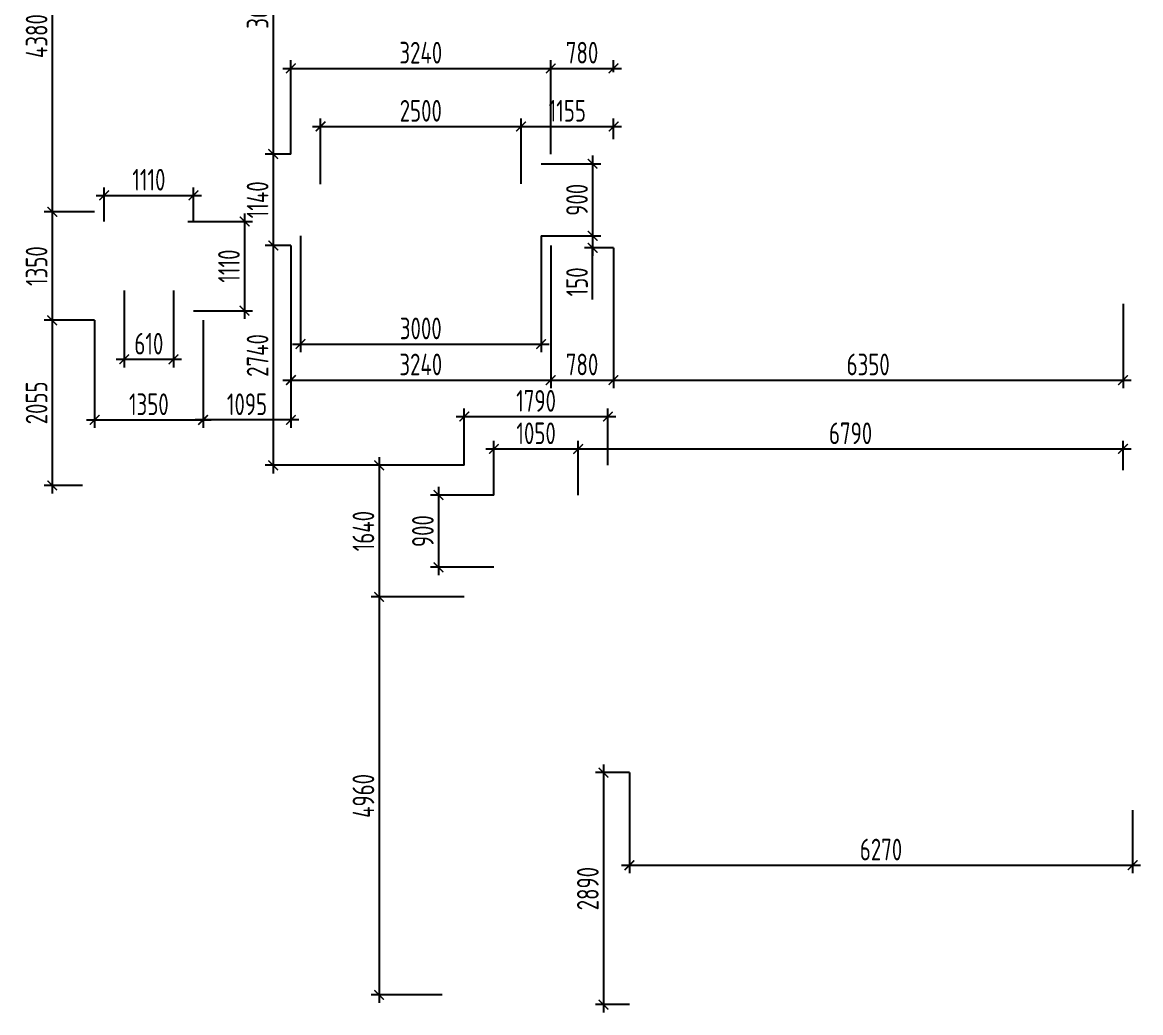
# Model space of a CAD drawing. Header units: millimetres. Extents: x -350007 to 536090, y -888 to 198380.
# Drawn here: x 522152 to 536090, y 55086 to 67426 of the extents above; entities that cross this region are included whole.
import ezdxf

# ---------------------------------------------------------------- set-up
doc = ezdxf.new("R2010")
doc.units = ezdxf.units.MM
doc.layers.add('АР_Размеры нов.', color=15, linetype='Continuous', lineweight=0)
doc.styles.add('ISOCPEUR', font='isocpeur.ttf', dxfattribs={"width": 0.7})
doc.dimstyles.new('R_100', dxfattribs={"dimtxt": 270, "dimasz": 120, "dimexe": 100, "dimexo": 0, "dimgap": 60, "dimtad": 1, "dimdec": 0, "dimrnd": 5, "dimzin": 0, "dimdsep": 46, "dimtxsty": 'ISOCPEUR', "dimblk": 'ARCHTICK', "dimcen": 0, "dimdle": 100, "dimclrd": 256, "dimclre": 256, "dimclrt": 256, "dimadec": 0, "dimazin": 0, "dimtfac": 2, "dimtdec": 0, "dimtofl": 0, "dimtmove": 1, "dimatfit": 3, "dimfxl": 1, "dimtvp": 3, "dimtolj": 1, "dimtzin": 0, "dimarcsym": 0})

# ---------------------------------------------------------------- blocks, each defined once
blk = doc.blocks.new('_ArchTick')
at = {"color": 0, "linetype": 'ByBlock', "const_width": 0.15}
blk.add_lwpolyline([(-0.5, -0.5), (0.5, 0.5)], dxfattribs=at)
blk = doc.blocks.new('*D3336')
at = {"layer": 'Defpoints', "color": 0, "transparency": 16777216}
for p in [(525499, 64645), (528737, 64645), (528737, 62968)]:
    blk.add_point(p, dxfattribs=at)
at = {"layer": 'АР_Размеры нов.', "lineweight": -2, "transparency": 16777216}
for p, q in [((525499, 64645), (525499, 62868)), ((528737, 64645), (528737, 62868)), ((525399, 62968), (528837, 62968))]:
    blk.add_line(p, q, dxfattribs=at)
at = {"layer": 'АР_Размеры нов.', "lineweight": -2, "transparency": 16777216, "xscale": 120, "yscale": 120, "zscale": 120, "rotation": 180}
blk.add_blockref('_ArchTick', (525499, 62968), dxfattribs=at)
at = {"layer": 'АР_Размеры нов.', "lineweight": -2, "transparency": 16777216, "xscale": 120, "yscale": 120, "zscale": 120}
blk.add_blockref('_ArchTick', (528737, 62968), dxfattribs=at)
at = {"layer": 'АР_Размеры нов.', "transparency": 16777216, "insert": (527118, 63163), "char_height": 270, "attachment_point": 5, "style": 'ISOCPEUR'}
blk.add_mtext('\\A1;3240', dxfattribs=at)
blk = doc.blocks.new('*D3337')
at = {"layer": 'Defpoints', "color": 0, "transparency": 16777216}
for p in [(528737, 64645), (529519, 64616), (529519, 62968)]:
    blk.add_point(p, dxfattribs=at)
at = {"layer": 'АР_Размеры нов.', "lineweight": -2, "transparency": 16777216}
for p, q in [((528737, 64645), (528737, 62868)), ((529519, 64616), (529519, 62868)), ((528637, 62968), (529619, 62968))]:
    blk.add_line(p, q, dxfattribs=at)
at = {"layer": 'АР_Размеры нов.', "lineweight": -2, "transparency": 16777216, "xscale": 120, "yscale": 120, "zscale": 120, "rotation": 180}
blk.add_blockref('_ArchTick', (528737, 62968), dxfattribs=at)
at = {"layer": 'АР_Размеры нов.', "lineweight": -2, "transparency": 16777216, "xscale": 120, "yscale": 120, "zscale": 120}
blk.add_blockref('_ArchTick', (529519, 62968), dxfattribs=at)
at = {"layer": 'АР_Размеры нов.', "transparency": 16777216, "insert": (529128, 63163), "char_height": 270, "attachment_point": 5, "style": 'ISOCPEUR'}
blk.add_mtext('\\A1;780', dxfattribs=at)
blk = doc.blocks.new('*D3338')
at = {"layer": 'Defpoints', "color": 0, "transparency": 16777216}
for p in [(529519, 64616), (535870, 63919), (535870, 62968)]:
    blk.add_point(p, dxfattribs=at)
at = {"layer": 'АР_Размеры нов.', "lineweight": -2, "transparency": 16777216}
for p, q in [((529519, 64616), (529519, 62868)), ((535870, 63919), (535870, 62868)), ((529419, 62968), (535970, 62968))]:
    blk.add_line(p, q, dxfattribs=at)
at = {"layer": 'АР_Размеры нов.', "lineweight": -2, "transparency": 16777216, "xscale": 120, "yscale": 120, "zscale": 120, "rotation": 180}
blk.add_blockref('_ArchTick', (529519, 62968), dxfattribs=at)
at = {"layer": 'АР_Размеры нов.', "lineweight": -2, "transparency": 16777216, "xscale": 120, "yscale": 120, "zscale": 120}
blk.add_blockref('_ArchTick', (535870, 62968), dxfattribs=at)
at = {"layer": 'АР_Размеры нов.', "transparency": 16777216, "insert": (532694, 63163), "char_height": 270, "attachment_point": 5, "style": 'ISOCPEUR'}
blk.add_mtext('\\A1;6350', dxfattribs=at)
blk = doc.blocks.new('*D3339')
at = {"layer": 'Defpoints', "color": 0, "transparency": 16777216}
for p in [(528617, 65665), (528617, 64765), (529260, 64765)]:
    blk.add_point(p, dxfattribs=at)
at = {"layer": 'АР_Размеры нов.', "lineweight": -2, "transparency": 16777216}
for p, q in [((528617, 65665), (529360, 65665)), ((529260, 65765), (529260, 64665)), ((528617, 64765), (529360, 64765))]:
    blk.add_line(p, q, dxfattribs=at)
at = {"layer": 'АР_Размеры нов.', "lineweight": -2, "transparency": 16777216, "xscale": 120, "yscale": 120, "zscale": 120}
for p, rotation in [((529260, 65665), 90), ((529260, 64765), 270)]:
    blk.add_blockref('_ArchTick', p, dxfattribs=dict(at, rotation=rotation))
at = {"layer": 'АР_Размеры нов.', "transparency": 16777216, "insert": (529065, 65215), "char_height": 270, "attachment_point": 5, "rotation": 90, "style": 'ISOCPEUR'}
blk.add_mtext('\\A1;900', dxfattribs=at)
blk = doc.blocks.new('*D3340')
at = {"layer": 'Defpoints', "color": 0, "transparency": 16777216}
for p in [(525499, 65785), (525279, 64645), (525499, 64645)]:
    blk.add_point(p, dxfattribs=at)
at = {"layer": 'АР_Размеры нов.', "lineweight": -2, "transparency": 16777216}
for p, q in [((525499, 65785), (525179, 65785)), ((525279, 65885), (525279, 64545)), ((525499, 64645), (525179, 64645))]:
    blk.add_line(p, q, dxfattribs=at)
at = {"layer": 'АР_Размеры нов.', "lineweight": -2, "transparency": 16777216, "xscale": 120, "yscale": 120, "zscale": 120}
for p, rotation in [((525279, 65785), 90), ((525279, 64645), 270)]:
    blk.add_blockref('_ArchTick', p, dxfattribs=dict(at, rotation=rotation))
at = {"layer": 'АР_Размеры нов.', "transparency": 16777216, "insert": (525084, 65215), "char_height": 270, "attachment_point": 5, "rotation": 90, "style": 'ISOCPEUR'}
blk.add_mtext('\\A1;1140', dxfattribs=at)
blk = doc.blocks.new('*D3341')
at = {"layer": 'Defpoints', "color": 0, "transparency": 16777216}
for p in [(525499, 64645), (525279, 61906), (527660, 61906)]:
    blk.add_point(p, dxfattribs=at)
at = {"layer": 'АР_Размеры нов.', "lineweight": -2, "transparency": 16777216}
for p, q in [((525279, 64745), (525279, 61806)), ((525499, 64645), (525179, 64645)), ((527660, 61906), (525179, 61906))]:
    blk.add_line(p, q, dxfattribs=at)
at = {"layer": 'АР_Размеры нов.', "lineweight": -2, "transparency": 16777216, "xscale": 120, "yscale": 120, "zscale": 120}
for p, rotation in [((525279, 64645), 90), ((525279, 61906), 270)]:
    blk.add_blockref('_ArchTick', p, dxfattribs=dict(at, rotation=rotation))
at = {"layer": 'АР_Размеры нов.', "transparency": 16777216, "insert": (525084, 63275), "char_height": 270, "attachment_point": 5, "rotation": 90, "style": 'ISOCPEUR'}
blk.add_mtext('\\A1;2740', dxfattribs=at)
blk = doc.blocks.new('*D3342')
at = {"layer": 'Defpoints', "color": 0, "transparency": 16777216}
for p in [(528367, 66129), (525869, 65408), (528367, 65415)]:
    blk.add_point(p, dxfattribs=at)
at = {"layer": 'АР_Размеры нов.', "lineweight": -2, "transparency": 16777216}
for p, q in [((525869, 65408), (525869, 66229)), ((528367, 65415), (528367, 66229)), ((525769, 66129), (528467, 66129))]:
    blk.add_line(p, q, dxfattribs=at)
at = {"layer": 'АР_Размеры нов.', "lineweight": -2, "transparency": 16777216, "xscale": 120, "yscale": 120, "zscale": 120, "rotation": 180}
blk.add_blockref('_ArchTick', (525869, 66129), dxfattribs=at)
at = {"layer": 'АР_Размеры нов.', "lineweight": -2, "transparency": 16777216, "xscale": 120, "yscale": 120, "zscale": 120}
blk.add_blockref('_ArchTick', (528367, 66129), dxfattribs=at)
at = {"layer": 'АР_Размеры нов.', "transparency": 16777216, "insert": (527118, 66324), "char_height": 270, "attachment_point": 5, "style": 'ISOCPEUR'}
blk.add_mtext('\\A1;2500', dxfattribs=at)
blk = doc.blocks.new('*D3343')
at = {"layer": 'Defpoints', "color": 0, "transparency": 16777216}
for p in [(529521, 66129), (529521, 65970), (528367, 65415)]:
    blk.add_point(p, dxfattribs=at)
at = {"layer": 'АР_Размеры нов.', "lineweight": -2, "transparency": 16777216}
for p, q in [((528367, 65415), (528367, 66229)), ((529521, 65970), (529521, 66229)), ((528267, 66129), (529621, 66129))]:
    blk.add_line(p, q, dxfattribs=at)
at = {"layer": 'АР_Размеры нов.', "lineweight": -2, "transparency": 16777216, "xscale": 120, "yscale": 120, "zscale": 120, "rotation": 180}
blk.add_blockref('_ArchTick', (528367, 66129), dxfattribs=at)
at = {"layer": 'АР_Размеры нов.', "lineweight": -2, "transparency": 16777216, "xscale": 120, "yscale": 120, "zscale": 120}
blk.add_blockref('_ArchTick', (529521, 66129), dxfattribs=at)
at = {"layer": 'АР_Размеры нов.', "transparency": 16777216, "insert": (528944, 66324), "char_height": 270, "attachment_point": 5, "style": 'ISOCPEUR'}
blk.add_mtext('\\A1;1155', dxfattribs=at)
blk = doc.blocks.new('*D3532')
at = {"layer": 'Defpoints', "color": 0, "transparency": 16777216}
for p in [(522719, 69446), (522525, 65065), (523053, 65065)]:
    blk.add_point(p, dxfattribs=at)
at = {"layer": 'АР_Размеры нов.', "lineweight": -2, "transparency": 16777216}
for p, q in [((522719, 69446), (522425, 69446)), ((522525, 69546), (522525, 64965)), ((523053, 65065), (522425, 65065))]:
    blk.add_line(p, q, dxfattribs=at)
at = {"layer": 'АР_Размеры нов.', "lineweight": -2, "transparency": 16777216, "xscale": 120, "yscale": 120, "zscale": 120}
for p, rotation in [((522525, 69446), 90), ((522525, 65065), 270)]:
    blk.add_blockref('_ArchTick', p, dxfattribs=dict(at, rotation=rotation))
at = {"layer": 'АР_Размеры нов.', "transparency": 16777216, "insert": (522330, 67255), "char_height": 270, "attachment_point": 5, "rotation": 90, "style": 'ISOCPEUR'}
blk.add_mtext('\\A1;4380', dxfattribs=at)
blk = doc.blocks.new('*D3533')
at = {"layer": 'Defpoints', "color": 0, "transparency": 16777216}
for p in [(523053, 65065), (522525, 63713), (523053, 63713)]:
    blk.add_point(p, dxfattribs=at)
at = {"layer": 'АР_Размеры нов.', "lineweight": -2, "transparency": 16777216}
for p, q in [((522525, 65165), (522525, 63613)), ((523053, 65065), (522425, 65065)), ((523053, 63713), (522425, 63713))]:
    blk.add_line(p, q, dxfattribs=at)
at = {"layer": 'АР_Размеры нов.', "lineweight": -2, "transparency": 16777216, "xscale": 120, "yscale": 120, "zscale": 120}
for p, rotation in [((522525, 65065), 90), ((522525, 63713), 270)]:
    blk.add_blockref('_ArchTick', p, dxfattribs=dict(at, rotation=rotation))
at = {"layer": 'АР_Размеры нов.', "transparency": 16777216, "insert": (522330, 64389), "char_height": 270, "attachment_point": 5, "rotation": 90, "style": 'ISOCPEUR'}
blk.add_mtext('\\A1;1350', dxfattribs=at)
blk = doc.blocks.new('*D3534')
at = {"layer": 'Defpoints', "color": 0, "transparency": 16777216}
for p in [(523053, 63713), (522525, 61656), (522902, 61656)]:
    blk.add_point(p, dxfattribs=at)
at = {"layer": 'АР_Размеры нов.', "lineweight": -2, "transparency": 16777216}
for p, q in [((523053, 63713), (522425, 63713)), ((522525, 63813), (522525, 61556)), ((522902, 61656), (522425, 61656))]:
    blk.add_line(p, q, dxfattribs=at)
at = {"layer": 'АР_Размеры нов.', "lineweight": -2, "transparency": 16777216, "xscale": 120, "yscale": 120, "zscale": 120}
for p, rotation in [((522525, 63713), 90), ((522525, 61656), 270)]:
    blk.add_blockref('_ArchTick', p, dxfattribs=dict(at, rotation=rotation))
at = {"layer": 'АР_Размеры нов.', "transparency": 16777216, "insert": (522330, 62684), "char_height": 270, "attachment_point": 5, "rotation": 90, "style": 'ISOCPEUR'}
blk.add_mtext('\\A1;2055', dxfattribs=at)
blk = doc.blocks.new('*D3535')
at = {"layer": 'Defpoints', "color": 0, "transparency": 16777216}
for p in [(527660, 61906), (526598, 60266), (527660, 60266)]:
    blk.add_point(p, dxfattribs=at)
at = {"layer": 'АР_Размеры нов.', "lineweight": -2, "transparency": 16777216}
for p, q in [((527660, 61906), (526498, 61906)), ((526598, 62006), (526598, 60166)), ((527660, 60266), (526498, 60266))]:
    blk.add_line(p, q, dxfattribs=at)
at = {"layer": 'АР_Размеры нов.', "lineweight": -2, "transparency": 16777216, "xscale": 120, "yscale": 120, "zscale": 120}
for p, rotation in [((526598, 61906), 90), ((526598, 60266), 270)]:
    blk.add_blockref('_ArchTick', p, dxfattribs=dict(at, rotation=rotation))
at = {"layer": 'АР_Размеры нов.', "transparency": 16777216, "insert": (526403, 61086), "char_height": 270, "attachment_point": 5, "rotation": 90, "style": 'ISOCPEUR'}
blk.add_mtext('\\A1;1640', dxfattribs=at)
blk = doc.blocks.new('*D3536')
at = {"layer": 'Defpoints', "color": 0, "transparency": 16777216}
for p in [(527660, 60266), (526598, 55306), (527384, 55306)]:
    blk.add_point(p, dxfattribs=at)
at = {"layer": 'АР_Размеры нов.', "lineweight": -2, "transparency": 16777216}
for p, q in [((526598, 60366), (526598, 55206)), ((527660, 60266), (526498, 60266)), ((527384, 55306), (526498, 55306))]:
    blk.add_line(p, q, dxfattribs=at)
at = {"layer": 'АР_Размеры нов.', "lineweight": -2, "transparency": 16777216, "xscale": 120, "yscale": 120, "zscale": 120}
for p, rotation in [((526598, 60266), 90), ((526598, 55306), 270)]:
    blk.add_blockref('_ArchTick', p, dxfattribs=dict(at, rotation=rotation))
at = {"layer": 'АР_Размеры нов.', "transparency": 16777216, "insert": (526403, 57786), "char_height": 270, "attachment_point": 5, "rotation": 90, "style": 'ISOCPEUR'}
blk.add_mtext('\\A1;4960', dxfattribs=at)
blk = doc.blocks.new('*D3537')
at = {"layer": 'Defpoints', "color": 0, "transparency": 16777216}
for p in [(528030, 61536), (527339, 60636), (528030, 60636)]:
    blk.add_point(p, dxfattribs=at)
at = {"layer": 'АР_Размеры нов.', "lineweight": -2, "transparency": 16777216}
for p, q in [((527339, 61636), (527339, 60536)), ((528030, 61536), (527239, 61536)), ((528030, 60636), (527239, 60636))]:
    blk.add_line(p, q, dxfattribs=at)
at = {"layer": 'АР_Размеры нов.', "lineweight": -2, "transparency": 16777216, "xscale": 120, "yscale": 120, "zscale": 120}
for p, rotation in [((527339, 61536), 90), ((527339, 60636), 270)]:
    blk.add_blockref('_ArchTick', p, dxfattribs=dict(at, rotation=rotation))
at = {"layer": 'АР_Размеры нов.', "transparency": 16777216, "insert": (527144, 61086), "char_height": 270, "attachment_point": 5, "rotation": 90, "style": 'ISOCPEUR'}
blk.add_mtext('\\A1;900', dxfattribs=at)
blk = doc.blocks.new('*D3538')
at = {"layer": 'Defpoints', "color": 0, "transparency": 16777216}
for p in [(529080, 62110), (528030, 61536), (529080, 61536)]:
    blk.add_point(p, dxfattribs=at)
at = {"layer": 'АР_Размеры нов.', "lineweight": -2, "transparency": 16777216}
for p, q in [((528030, 61536), (528030, 62210)), ((529080, 61536), (529080, 62210)), ((527930, 62110), (529180, 62110))]:
    blk.add_line(p, q, dxfattribs=at)
at = {"layer": 'АР_Размеры нов.', "lineweight": -2, "transparency": 16777216, "xscale": 120, "yscale": 120, "zscale": 120, "rotation": 180}
blk.add_blockref('_ArchTick', (528030, 62110), dxfattribs=at)
at = {"layer": 'АР_Размеры нов.', "lineweight": -2, "transparency": 16777216, "xscale": 120, "yscale": 120, "zscale": 120}
blk.add_blockref('_ArchTick', (529080, 62110), dxfattribs=at)
at = {"layer": 'АР_Размеры нов.', "transparency": 16777216, "insert": (528555, 62305), "char_height": 270, "attachment_point": 5, "style": 'ISOCPEUR'}
blk.add_mtext('\\A1;1050', dxfattribs=at)
blk = doc.blocks.new('*D3539')
at = {"layer": 'Defpoints', "color": 0, "transparency": 16777216}
for p in [(535870, 62110), (535870, 61846), (529080, 61536)]:
    blk.add_point(p, dxfattribs=at)
at = {"layer": 'АР_Размеры нов.', "lineweight": -2, "transparency": 16777216}
for p, q in [((529080, 61536), (529080, 62210)), ((535870, 61846), (535870, 62210)), ((528980, 62110), (535970, 62110))]:
    blk.add_line(p, q, dxfattribs=at)
at = {"layer": 'АР_Размеры нов.', "lineweight": -2, "transparency": 16777216, "xscale": 120, "yscale": 120, "zscale": 120, "rotation": 180}
blk.add_blockref('_ArchTick', (529080, 62110), dxfattribs=at)
at = {"layer": 'АР_Размеры нов.', "lineweight": -2, "transparency": 16777216, "xscale": 120, "yscale": 120, "zscale": 120}
blk.add_blockref('_ArchTick', (535870, 62110), dxfattribs=at)
at = {"layer": 'АР_Размеры нов.', "transparency": 16777216, "insert": (532475, 62305), "char_height": 270, "attachment_point": 5, "style": 'ISOCPEUR'}
blk.add_mtext('\\A1;6790', dxfattribs=at)
blk = doc.blocks.new('*D3540')
at = {"layer": 'Defpoints', "color": 0, "transparency": 16777216}
for p in [(529450, 62514), (527660, 61906), (529450, 61906)]:
    blk.add_point(p, dxfattribs=at)
at = {"layer": 'АР_Размеры нов.', "lineweight": -2, "transparency": 16777216}
for p, q in [((527660, 61906), (527660, 62614)), ((529450, 61906), (529450, 62614)), ((527560, 62514), (529550, 62514))]:
    blk.add_line(p, q, dxfattribs=at)
at = {"layer": 'АР_Размеры нов.', "lineweight": -2, "transparency": 16777216, "xscale": 120, "yscale": 120, "zscale": 120, "rotation": 180}
blk.add_blockref('_ArchTick', (527660, 62514), dxfattribs=at)
at = {"layer": 'АР_Размеры нов.', "lineweight": -2, "transparency": 16777216, "xscale": 120, "yscale": 120, "zscale": 120}
blk.add_blockref('_ArchTick', (529450, 62514), dxfattribs=at)
at = {"layer": 'АР_Размеры нов.', "transparency": 16777216, "insert": (528555, 62709), "char_height": 270, "attachment_point": 5, "style": 'ISOCPEUR'}
blk.add_mtext('\\A1;1790', dxfattribs=at)
blk = doc.blocks.new('*D3541')
at = {"layer": 'Defpoints', "color": 0, "transparency": 16777216}
for p in [(528737, 66853), (525499, 65785), (528737, 65785)]:
    blk.add_point(p, dxfattribs=at)
at = {"layer": 'АР_Размеры нов.', "lineweight": -2, "transparency": 16777216}
for p, q in [((525499, 65785), (525499, 66953)), ((528737, 65785), (528737, 66953)), ((525399, 66853), (528837, 66853))]:
    blk.add_line(p, q, dxfattribs=at)
at = {"layer": 'АР_Размеры нов.', "lineweight": -2, "transparency": 16777216, "xscale": 120, "yscale": 120, "zscale": 120, "rotation": 180}
blk.add_blockref('_ArchTick', (525499, 66853), dxfattribs=at)
at = {"layer": 'АР_Размеры нов.', "lineweight": -2, "transparency": 16777216, "xscale": 120, "yscale": 120, "zscale": 120}
blk.add_blockref('_ArchTick', (528737, 66853), dxfattribs=at)
at = {"layer": 'АР_Размеры нов.', "transparency": 16777216, "insert": (527118, 67048), "char_height": 270, "attachment_point": 5, "style": 'ISOCPEUR'}
blk.add_mtext('\\A1;3240', dxfattribs=at)
blk = doc.blocks.new('*D3542')
at = {"layer": 'Defpoints', "color": 0, "transparency": 16777216}
for p in [(529519, 66853), (529519, 66806), (528737, 65785)]:
    blk.add_point(p, dxfattribs=at)
at = {"layer": 'АР_Размеры нов.', "lineweight": -2, "transparency": 16777216}
for p, q in [((528737, 65785), (528737, 66953)), ((529519, 66806), (529519, 66953)), ((528637, 66853), (529619, 66853))]:
    blk.add_line(p, q, dxfattribs=at)
at = {"layer": 'АР_Размеры нов.', "lineweight": -2, "transparency": 16777216, "xscale": 120, "yscale": 120, "zscale": 120, "rotation": 180}
blk.add_blockref('_ArchTick', (528737, 66853), dxfattribs=at)
at = {"layer": 'АР_Размеры нов.', "lineweight": -2, "transparency": 16777216, "xscale": 120, "yscale": 120, "zscale": 120}
blk.add_blockref('_ArchTick', (529519, 66853), dxfattribs=at)
at = {"layer": 'АР_Размеры нов.', "transparency": 16777216, "insert": (529128, 67048), "char_height": 270, "attachment_point": 5, "style": 'ISOCPEUR'}
blk.add_mtext('\\A1;780', dxfattribs=at)
blk = doc.blocks.new('*D3543')
at = {"layer": 'Defpoints', "color": 0, "transparency": 16777216}
for p in [(523423, 64083), (524035, 64083), (524035, 63227)]:
    blk.add_point(p, dxfattribs=at)
at = {"layer": 'АР_Размеры нов.', "lineweight": -2, "transparency": 16777216}
for p, q in [((523423, 64083), (523423, 63127)), ((524035, 64083), (524035, 63127)), ((523323, 63227), (524135, 63227))]:
    blk.add_line(p, q, dxfattribs=at)
at = {"layer": 'АР_Размеры нов.', "lineweight": -2, "transparency": 16777216, "xscale": 120, "yscale": 120, "zscale": 120, "rotation": 180}
blk.add_blockref('_ArchTick', (523423, 63227), dxfattribs=at)
at = {"layer": 'АР_Размеры нов.', "lineweight": -2, "transparency": 16777216, "xscale": 120, "yscale": 120, "zscale": 120}
blk.add_blockref('_ArchTick', (524035, 63227), dxfattribs=at)
at = {"layer": 'АР_Размеры нов.', "transparency": 16777216, "insert": (523729, 63422), "char_height": 270, "attachment_point": 5, "style": 'ISOCPEUR'}
blk.add_mtext('\\A1;610', dxfattribs=at)
blk = doc.blocks.new('*D3544')
at = {"layer": 'Defpoints', "color": 0, "transparency": 16777216}
for p in [(523053, 63713), (524405, 63713), (524405, 62472)]:
    blk.add_point(p, dxfattribs=at)
at = {"layer": 'АР_Размеры нов.', "lineweight": -2, "transparency": 16777216}
for p, q in [((523053, 63713), (523053, 62372)), ((524405, 63713), (524405, 62372)), ((522953, 62472), (524505, 62472))]:
    blk.add_line(p, q, dxfattribs=at)
at = {"layer": 'АР_Размеры нов.', "lineweight": -2, "transparency": 16777216, "xscale": 120, "yscale": 120, "zscale": 120, "rotation": 180}
blk.add_blockref('_ArchTick', (523053, 62472), dxfattribs=at)
at = {"layer": 'АР_Размеры нов.', "lineweight": -2, "transparency": 16777216, "xscale": 120, "yscale": 120, "zscale": 120}
blk.add_blockref('_ArchTick', (524405, 62472), dxfattribs=at)
at = {"layer": 'АР_Размеры нов.', "transparency": 16777216, "insert": (523729, 62667), "char_height": 270, "attachment_point": 5, "style": 'ISOCPEUR'}
blk.add_mtext('\\A1;1350', dxfattribs=at)
blk = doc.blocks.new('*D3545')
at = {"layer": 'Defpoints', "color": 0, "transparency": 16777216}
for p in [(525499, 64645), (524405, 63713), (524405, 62472)]:
    blk.add_point(p, dxfattribs=at)
at = {"layer": 'АР_Размеры нов.', "lineweight": -2, "transparency": 16777216}
for p, q in [((525499, 64645), (525499, 62372)), ((524405, 63713), (524405, 62372)), ((525599, 62472), (524305, 62472))]:
    blk.add_line(p, q, dxfattribs=at)
at = {"layer": 'АР_Размеры нов.', "lineweight": -2, "transparency": 16777216, "xscale": 120, "yscale": 120, "zscale": 120, "rotation": 180}
blk.add_blockref('_ArchTick', (524405, 62472), dxfattribs=at)
at = {"layer": 'АР_Размеры нов.', "lineweight": -2, "transparency": 16777216, "xscale": 120, "yscale": 120, "zscale": 120}
blk.add_blockref('_ArchTick', (525499, 62472), dxfattribs=at)
at = {"layer": 'АР_Размеры нов.', "transparency": 16777216, "insert": (524952, 62667), "char_height": 270, "attachment_point": 5, "style": 'ISOCPEUR'}
blk.add_mtext('\\A1;1095', dxfattribs=at)
blk = doc.blocks.new('*D3547')
at = {"layer": 'Defpoints', "color": 0, "transparency": 16777216}
for p in [(524509, 69446), (525279, 65785), (525499, 65785)]:
    blk.add_point(p, dxfattribs=at)
at = {"layer": 'АР_Размеры нов.', "lineweight": -2, "transparency": 16777216}
for p, q in [((524509, 69446), (525379, 69446)), ((525279, 69546), (525279, 65685)), ((525499, 65785), (525179, 65785))]:
    blk.add_line(p, q, dxfattribs=at)
at = {"layer": 'АР_Размеры нов.', "lineweight": -2, "transparency": 16777216, "xscale": 120, "yscale": 120, "zscale": 120}
for p, rotation in [((525279, 69446), 90), ((525279, 65785), 270)]:
    blk.add_blockref('_ArchTick', p, dxfattribs=dict(at, rotation=rotation))
at = {"layer": 'АР_Размеры нов.', "transparency": 16777216, "insert": (525084, 67615), "char_height": 270, "attachment_point": 5, "rotation": 90, "style": 'ISOCPEUR'}
blk.add_mtext('\\A1;3660', dxfattribs=at)
blk = doc.blocks.new('*D4250')
at = {"layer": 'Defpoints', "color": 0, "transparency": 16777216}
for p in [(525619, 64765), (528617, 64765), (528617, 63417)]:
    blk.add_point(p, dxfattribs=at)
at = {"layer": 'АР_Размеры нов.', "lineweight": -2, "transparency": 16777216}
for p, q in [((525619, 64765), (525619, 63317)), ((528617, 64765), (528617, 63317)), ((525519, 63417), (528717, 63417))]:
    blk.add_line(p, q, dxfattribs=at)
at = {"layer": 'АР_Размеры нов.', "lineweight": -2, "transparency": 16777216, "xscale": 120, "yscale": 120, "zscale": 120, "rotation": 180}
blk.add_blockref('_ArchTick', (525619, 63417), dxfattribs=at)
at = {"layer": 'АР_Размеры нов.', "lineweight": -2, "transparency": 16777216, "xscale": 120, "yscale": 120, "zscale": 120}
blk.add_blockref('_ArchTick', (528617, 63417), dxfattribs=at)
at = {"layer": 'АР_Размеры нов.', "transparency": 16777216, "insert": (527118, 63612), "char_height": 270, "attachment_point": 5, "style": 'ISOCPEUR'}
blk.add_mtext('\\A1;3000', dxfattribs=at)
blk = doc.blocks.new('*D4251')
at = {"layer": 'Defpoints', "color": 0, "transparency": 16777216}
for p in [(528617, 64765), (529260, 64616), (529521, 64616)]:
    blk.add_point(p, dxfattribs=at)
at = {"layer": 'АР_Размеры нов.', "lineweight": -2, "transparency": 16777216}
for p, q in [((529260, 64865), (529260, 64516)), ((528617, 64765), (529360, 64765)), ((529521, 64616), (529160, 64616)), ((529260, 63971), (529260, 64616))]:
    blk.add_line(p, q, dxfattribs=at)
at = {"layer": 'АР_Размеры нов.', "lineweight": -2, "transparency": 16777216, "xscale": 120, "yscale": 120, "zscale": 120}
for p, rotation in [((529260, 64765), 90), ((529260, 64616), 270)]:
    blk.add_blockref('_ArchTick', p, dxfattribs=dict(at, rotation=rotation))
at = {"layer": 'АР_Размеры нов.', "transparency": 16777216, "insert": (529065, 64192), "char_height": 270, "attachment_point": 5, "rotation": 90, "style": 'ISOCPEUR'}
blk.add_mtext('\\A1;150', dxfattribs=at)
blk = doc.blocks.new('*D4252')
at = {"layer": 'Defpoints', "color": 0, "transparency": 16777216}
for p in [(529719, 58077), (529395, 55186), (529719, 55186)]:
    blk.add_point(p, dxfattribs=at)
at = {"layer": 'АР_Размеры нов.', "lineweight": -2, "transparency": 16777216}
for p, q in [((529395, 58177), (529395, 55086)), ((529719, 58077), (529295, 58077)), ((529719, 55186), (529295, 55186))]:
    blk.add_line(p, q, dxfattribs=at)
at = {"layer": 'АР_Размеры нов.', "lineweight": -2, "transparency": 16777216, "xscale": 120, "yscale": 120, "zscale": 120}
for p, rotation in [((529395, 58077), 90), ((529395, 55186), 270)]:
    blk.add_blockref('_ArchTick', p, dxfattribs=dict(at, rotation=rotation))
at = {"layer": 'АР_Размеры нов.', "transparency": 16777216, "insert": (529200, 56631), "char_height": 270, "attachment_point": 5, "rotation": 90, "style": 'ISOCPEUR'}
blk.add_mtext('\\A1;2890', dxfattribs=at)
blk = doc.blocks.new('*D4253')
at = {"layer": 'Defpoints', "color": 0, "transparency": 16777216}
for p in [(529719, 58077), (535990, 57607), (535990, 56923)]:
    blk.add_point(p, dxfattribs=at)
at = {"layer": 'АР_Размеры нов.', "lineweight": -2, "transparency": 16777216}
for p, q in [((529719, 58077), (529719, 56823)), ((535990, 57607), (535990, 56823)), ((529619, 56923), (536090, 56923))]:
    blk.add_line(p, q, dxfattribs=at)
at = {"layer": 'АР_Размеры нов.', "lineweight": -2, "transparency": 16777216, "xscale": 120, "yscale": 120, "zscale": 120, "rotation": 180}
blk.add_blockref('_ArchTick', (529719, 56923), dxfattribs=at)
at = {"layer": 'АР_Размеры нов.', "lineweight": -2, "transparency": 16777216, "xscale": 120, "yscale": 120, "zscale": 120}
blk.add_blockref('_ArchTick', (535990, 56923), dxfattribs=at)
at = {"layer": 'АР_Размеры нов.', "transparency": 16777216, "insert": (532854, 57118), "char_height": 270, "attachment_point": 5, "style": 'ISOCPEUR'}
blk.add_mtext('\\A1;6270', dxfattribs=at)
blk = doc.blocks.new('*D4258')
at = {"layer": 'Defpoints', "color": 0, "transparency": 16777216}
for p in [(524216, 64945), (524285, 63833), (524922, 63833)]:
    blk.add_point(p, dxfattribs=at)
at = {"layer": 'АР_Размеры нов.', "lineweight": -2, "transparency": 16777216}
for p, q in [((524922, 65045), (524922, 63733)), ((524216, 64945), (525022, 64945)), ((524285, 63833), (525022, 63833))]:
    blk.add_line(p, q, dxfattribs=at)
at = {"layer": 'АР_Размеры нов.', "lineweight": -2, "transparency": 16777216, "xscale": 120, "yscale": 120, "zscale": 120}
for p, rotation in [((524922, 64945), 90), ((524922, 63833), 270)]:
    blk.add_blockref('_ArchTick', p, dxfattribs=dict(at, rotation=rotation))
at = {"layer": 'АР_Размеры нов.', "transparency": 16777216, "insert": (524727, 64389), "char_height": 270, "attachment_point": 5, "rotation": 90, "style": 'ISOCPEUR'}
blk.add_mtext('\\A1;1110', dxfattribs=at)
blk = doc.blocks.new('*D4259')
at = {"layer": 'Defpoints', "color": 0, "transparency": 16777216}
for p in [(524285, 65270), (523173, 64945), (524285, 64945)]:
    blk.add_point(p, dxfattribs=at)
at = {"layer": 'АР_Размеры нов.', "lineweight": -2, "transparency": 16777216}
for p, q in [((523173, 64945), (523173, 65370)), ((524285, 64945), (524285, 65370)), ((523073, 65270), (524385, 65270))]:
    blk.add_line(p, q, dxfattribs=at)
at = {"layer": 'АР_Размеры нов.', "lineweight": -2, "transparency": 16777216, "xscale": 120, "yscale": 120, "zscale": 120, "rotation": 180}
blk.add_blockref('_ArchTick', (523173, 65270), dxfattribs=at)
at = {"layer": 'АР_Размеры нов.', "lineweight": -2, "transparency": 16777216, "xscale": 120, "yscale": 120, "zscale": 120}
blk.add_blockref('_ArchTick', (524285, 65270), dxfattribs=at)
at = {"layer": 'АР_Размеры нов.', "transparency": 16777216, "insert": (523729, 65465), "char_height": 270, "attachment_point": 5, "style": 'ISOCPEUR'}
blk.add_mtext('\\A1;1110', dxfattribs=at)

msp = doc.modelspace()

# ---------------------------------------------------------------- dimensions: what is measured, and where the dimension line sits
at = {"layer": 'АР_Размеры нов.'}
for base, p1, p2, picture, middle in [((522524.6, 65064.6), (522719.3, 69445.7), (523053.2, 65064.6), '*D3532', (522329.6, 67255.1)), ((525279, 65784.6), (524509.3, 69445.7), (525499.3, 65784.6), '*D3547', (525084, 67615.1)), ((525279, 64644.6), (525499.3, 65784.6), (525499.3, 64644.6), '*D3340', (525084, 65214.6)), ((522524.6, 63712.5), (523053.2, 65064.6), (523053.2, 63712.5), '*D3533', (522329.6, 64388.6)), ((524922.4, 63832.5), (524216.2, 64944.6), (524285.3, 63832.5), '*D4258', (524727.4, 64388.6)), ((526598.3, 60265.7), (527660, 61905.7), (527660, 60265.7), '*D3535', (526403.3, 61085.7)), ((527338.8, 60635.7), (528030, 61535.7), (528030, 60635.7), '*D3537', (527143.8, 61085.7)), ((526598.3, 55305.7), (527660, 60265.7), (527384.4, 55305.7), '*D3536', (526403.3, 57785.7)), ((529395.2, 55185.7), (529719.3, 58076.6), (529719.3, 55185.7), '*D4252', (529200.2, 56631.1))]:
    dim = msp.add_linear_dim(base=base, p1=p1, p2=p2, angle=90, dimstyle='R_100', override={"dimpost": '\\X'}, dxfattribs=at)
    dim.commit()
    dim.dimension.update_dxf_attribs({"geometry": picture, "text_midpoint": middle})
for base, p1, p2, picture, middle in [((528737.4, 66853), (525499.3, 65784.6), (528737.4, 65784.6), '*D3541', (527118.3, 67048)), ((529519.3, 66853), (528737.4, 65784.6), (529519.3, 66806), '*D3542', (529128.4, 67048)), ((528367.4, 66129.5), (525869.3, 65408.1), (528367.4, 65414.6), '*D3342', (527118.3, 66324.5)), ((529520.5, 66129.5), (528367.4, 65414.6), (529520.5, 65969.9), '*D3343', (528944, 66324.5)), ((524285.3, 65270.1), (523173.2, 64944.6), (524285.3, 64944.6), '*D4259', (523729.3, 65465.1)), ((528617.4, 63417.1), (525619.3, 64764.6), (528617.4, 64764.6), '*D4250', (527118.3, 63612.1)), ((524405.3, 62471.6), (525499.3, 64644.6), (524405.3, 63712.5), '*D3545', (524952.3, 62666.6)), ((528737.4, 62968.2), (525499.3, 64644.6), (528737.4, 64644.6), '*D3336', (527118.3, 63163.2)), ((529519.3, 62968.2), (528737.4, 64644.6), (529519.3, 64615.7), '*D3337', (529128.4, 63163.2)), ((535869.6, 62968.2), (529519.3, 64615.7), (535869.6, 63918.7), '*D3338', (532694.4, 63163.2)), ((524035.3, 63226.6), (523423.2, 64082.5), (524035.3, 64082.5), '*D3543', (523729.3, 63421.6)), ((524405.3, 62471.6), (523053.2, 63712.5), (524405.3, 63712.5), '*D3544', (523729.3, 62666.6)), ((529450, 62513.9), (527660, 61905.7), (529450, 61905.7), '*D3540', (528555, 62708.9)), ((529080, 62110.2), (528030, 61535.7), (529080, 61535.6), '*D3538', (528555, 62305.2)), ((535869.6, 62110.2), (529080, 61535.6), (535869.6, 61846.5), '*D3539', (532474.8, 62305.2)), ((535989.6, 56922.9), (529719.3, 58076.6), (535989.6, 57607.3), '*D4253', (532854.4, 57117.9))]:
    dim = msp.add_linear_dim(base=base, p1=p1, p2=p2, dimstyle='R_100', override={"dimpost": '\\X'}, dxfattribs=at)
    dim.commit()
    dim.dimension.update_dxf_attribs({"geometry": picture, "text_midpoint": middle})
for base, p1, p2, picture, middle in [((529259.9, 64764.6), (528617.4, 65664.6), (528617.4, 64764.6), '*D3339', (529259.9, 65214.6)), ((529259.9, 64615.7), (528617.4, 64764.6), (529520.5, 64615.7), '*D4251', (529391, 64192)), ((525279, 61905.7), (525499.3, 64644.6), (527660, 61905.7), '*D3341', (525279, 63275.1)), ((522524.6, 61655.7), (523053.2, 63712.5), (522901.6, 61655.7), '*D3534', (522524.6, 62684.1))]:
    dim = msp.add_linear_dim(base=base, p1=p1, p2=p2, angle=90, dimstyle='R_100', override={"dimpost": '\\X'}, dxfattribs=at)
    dim.commit()
    dim.dimension.update_dxf_attribs({"geometry": picture, "text_midpoint": middle, "dimtype": 160})

doc.saveas('drawing.dxf')
